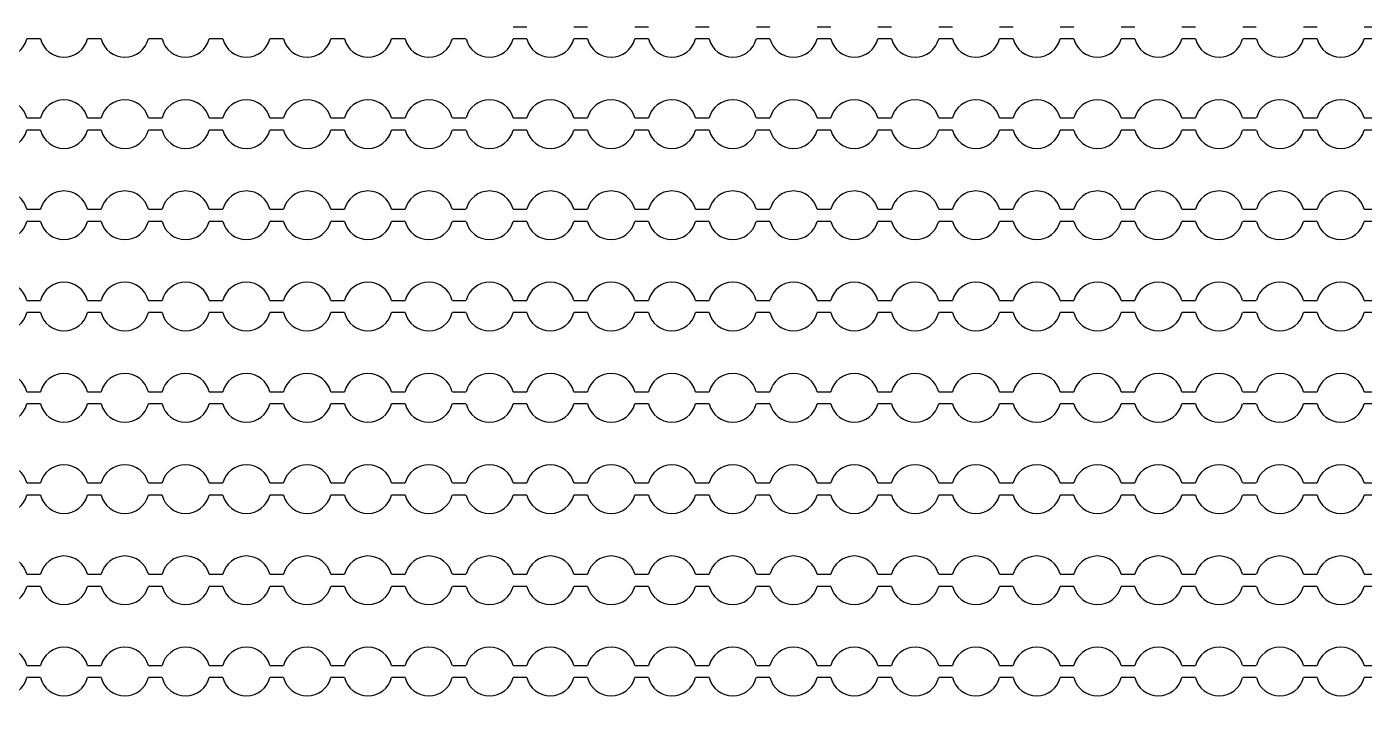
# Model space of a CAD drawing. Extents: x 4056 to 105656, y 4120 to 105720.
# Drawn here: x 33314 to 34414, y 28290 to 28858 of the extents above; entities that cross this region are included whole.
import ezdxf

# ---------------------------------------------------------------- set-up
doc = ezdxf.new("R2010")
doc.units = 13
doc.header["$MEASUREMENT"] = 0
doc.layers.add('Main Layer', color=7, linetype='Continuous', lineweight=0)

msp = doc.modelspace()

# ---------------------------------------------------------------- linework, layer by layer
for p, q in [((33713.9, 28858), (33725.1, 28858)), ((33763.9, 28858), (33775.1, 28858)), ((33813.9, 28858), (33825.1, 28858)), ((33863.9, 28858), (33875.1, 28858)), ((33913.9, 28858), (33925.1, 28858)), ((33963.9, 28858), (33975.1, 28858)), ((34013.9, 28858), (34025.1, 28858)), ((34063.9, 28858), (34075.1, 28858)), ((34113.9, 28858), (34125.1, 28858)), ((34163.9, 28858), (34175.1, 28858)), ((34213.9, 28858), (34225.1, 28858)), ((34263.9, 28858), (34275.1, 28858)), ((34313.9, 28858), (34325.1, 28858)), ((34363.9, 28858), (34375.1, 28858)), ((34413.9, 28858), (34425.1, 28858)), ((33325.1, 28848), (33313.9, 28848)), ((33375.1, 28848), (33363.9, 28848)), ((33425.1, 28848), (33413.9, 28848)), ((33475.1, 28848), (33463.9, 28848)), ((33525.1, 28848), (33513.9, 28848)), ((33575.1, 28848), (33563.9, 28848)), ((33625.1, 28848), (33613.9, 28848)), ((33675.1, 28848), (33663.9, 28848)), ((33725.1, 28848), (33713.9, 28848)), ((33775.1, 28848), (33763.9, 28848)), ((33825.1, 28848), (33813.9, 28848)), ((33875.1, 28848), (33863.9, 28848)), ((33925.1, 28848), (33913.9, 28848)), ((33975.1, 28848), (33963.9, 28848)), ((34025.1, 28848), (34013.9, 28848)), ((34075.1, 28848), (34063.9, 28848)), ((34125.1, 28848), (34113.9, 28848)), ((34175.1, 28848), (34163.9, 28848)), ((34225.1, 28848), (34213.9, 28848)), ((34275.1, 28848), (34263.9, 28848)), ((34325.1, 28848), (34313.9, 28848)), ((34375.1, 28848), (34363.9, 28848)), ((34425.1, 28848), (34413.9, 28848)), ((33313.9, 28783), (33325.1, 28783)), ((33363.9, 28783), (33375.1, 28783)), ((33413.9, 28783), (33425.1, 28783)), ((33463.9, 28783), (33475.1, 28783)), ((33513.9, 28783), (33525.1, 28783)), ((33563.9, 28783), (33575.1, 28783)), ((33613.9, 28783), (33625.1, 28783)), ((33663.9, 28783), (33675.1, 28783)), ((33713.9, 28783), (33725.1, 28783)), ((33763.9, 28783), (33775.1, 28783)), ((33813.9, 28783), (33825.1, 28783)), ((33863.9, 28783), (33875.1, 28783)), ((33913.9, 28783), (33925.1, 28783)), ((33963.9, 28783), (33975.1, 28783)), ((34013.9, 28783), (34025.1, 28783)), ((34063.9, 28783), (34075.1, 28783)), ((34113.9, 28783), (34125.1, 28783)), ((34163.9, 28783), (34175.1, 28783)), ((34213.9, 28783), (34225.1, 28783)), ((34263.9, 28783), (34275.1, 28783)), ((34313.9, 28783), (34325.1, 28783)), ((34363.9, 28783), (34375.1, 28783)), ((34413.9, 28783), (34425.1, 28783)), ((33325.1, 28773), (33313.9, 28773)), ((33375.1, 28773), (33363.9, 28773)), ((33425.1, 28773), (33413.9, 28773)), ((33475.1, 28773), (33463.9, 28773)), ((33525.1, 28773), (33513.9, 28773)), ((33575.1, 28773), (33563.9, 28773)), ((33625.1, 28773), (33613.9, 28773)), ((33675.1, 28773), (33663.9, 28773)), ((33725.1, 28773), (33713.9, 28773)), ((33775.1, 28773), (33763.9, 28773)), ((33825.1, 28773), (33813.9, 28773)), ((33875.1, 28773), (33863.9, 28773)), ((33925.1, 28773), (33913.9, 28773)), ((33975.1, 28773), (33963.9, 28773)), ((34025.1, 28773), (34013.9, 28773)), ((34075.1, 28773), (34063.9, 28773)), ((34125.1, 28773), (34113.9, 28773)), ((34175.1, 28773), (34163.9, 28773)), ((34225.1, 28773), (34213.9, 28773)), ((34275.1, 28773), (34263.9, 28773)), ((34325.1, 28773), (34313.9, 28773)), ((34375.1, 28773), (34363.9, 28773)), ((34425.1, 28773), (34413.9, 28773)), ((33313.9, 28708), (33325.1, 28708)), ((33363.9, 28708), (33375.1, 28708)), ((33413.9, 28708), (33425.1, 28708)), ((33463.9, 28708), (33475.1, 28708)), ((33513.9, 28708), (33525.1, 28708)), ((33563.9, 28708), (33575.1, 28708)), ((33613.9, 28708), (33625.1, 28708)), ((33663.9, 28708), (33675.1, 28708)), ((33713.9, 28708), (33725.1, 28708)), ((33763.9, 28708), (33775.1, 28708)), ((33813.9, 28708), (33825.1, 28708)), ((33863.9, 28708), (33875.1, 28708)), ((33913.9, 28708), (33925.1, 28708)), ((33963.9, 28708), (33975.1, 28708)), ((34013.9, 28708), (34025.1, 28708)), ((34063.9, 28708), (34075.1, 28708)), ((34113.9, 28708), (34125.1, 28708)), ((34163.9, 28708), (34175.1, 28708)), ((34213.9, 28708), (34225.1, 28708)), ((34263.9, 28708), (34275.1, 28708)), ((34313.9, 28708), (34325.1, 28708)), ((34363.9, 28708), (34375.1, 28708)), ((34413.9, 28708), (34425.1, 28708)), ((33325.1, 28698), (33313.9, 28698)), ((33375.1, 28698), (33363.9, 28698)), ((33425.1, 28698), (33413.9, 28698)), ((33475.1, 28698), (33463.9, 28698)), ((33525.1, 28698), (33513.9, 28698)), ((33575.1, 28698), (33563.9, 28698)), ((33625.1, 28698), (33613.9, 28698)), ((33675.1, 28698), (33663.9, 28698)), ((33725.1, 28698), (33713.9, 28698)), ((33775.1, 28698), (33763.9, 28698)), ((33825.1, 28698), (33813.9, 28698)), ((33875.1, 28698), (33863.9, 28698)), ((33925.1, 28698), (33913.9, 28698)), ((33975.1, 28698), (33963.9, 28698)), ((34025.1, 28698), (34013.9, 28698)), ((34075.1, 28698), (34063.9, 28698)), ((34125.1, 28698), (34113.9, 28698)), ((34175.1, 28698), (34163.9, 28698)), ((34225.1, 28698), (34213.9, 28698)), ((34275.1, 28698), (34263.9, 28698)), ((34325.1, 28698), (34313.9, 28698)), ((34375.1, 28698), (34363.9, 28698)), ((34425.1, 28698), (34413.9, 28698)), ((33313.9, 28633), (33325.1, 28633)), ((33325.1, 28623), (33313.9, 28623)), ((33363.9, 28633), (33375.1, 28633)), ((33375.1, 28623), (33363.9, 28623)), ((33413.9, 28633), (33425.1, 28633)), ((33425.1, 28623), (33413.9, 28623)), ((33463.9, 28633), (33475.1, 28633)), ((33475.1, 28623), (33463.9, 28623)), ((33513.9, 28633), (33525.1, 28633)), ((33525.1, 28623), (33513.9, 28623)), ((33563.9, 28633), (33575.1, 28633)), ((33575.1, 28623), (33563.9, 28623)), ((33613.9, 28633), (33625.1, 28633)), ((33625.1, 28623), (33613.9, 28623)), ((33663.9, 28633), (33675.1, 28633)), ((33675.1, 28623), (33663.9, 28623)), ((33713.9, 28633), (33725.1, 28633)), ((33725.1, 28623), (33713.9, 28623)), ((33763.9, 28633), (33775.1, 28633)), ((33775.1, 28623), (33763.9, 28623)), ((33813.9, 28633), (33825.1, 28633)), ((33825.1, 28623), (33813.9, 28623)), ((33863.9, 28633), (33875.1, 28633)), ((33875.1, 28623), (33863.9, 28623)), ((33913.9, 28633), (33925.1, 28633)), ((33925.1, 28623), (33913.9, 28623)), ((33963.9, 28633), (33975.1, 28633)), ((33975.1, 28623), (33963.9, 28623)), ((34013.9, 28633), (34025.1, 28633)), ((34025.1, 28623), (34013.9, 28623)), ((34063.9, 28633), (34075.1, 28633)), ((34075.1, 28623), (34063.9, 28623)), ((34113.9, 28633), (34125.1, 28633)), ((34125.1, 28623), (34113.9, 28623)), ((34163.9, 28633), (34175.1, 28633)), ((34175.1, 28623), (34163.9, 28623)), ((34213.9, 28633), (34225.1, 28633)), ((34225.1, 28623), (34213.9, 28623)), ((34263.9, 28633), (34275.1, 28633)), ((34275.1, 28623), (34263.9, 28623)), ((34313.9, 28633), (34325.1, 28633)), ((34325.1, 28623), (34313.9, 28623)), ((34363.9, 28633), (34375.1, 28633)), ((34375.1, 28623), (34363.9, 28623)), ((34413.9, 28633), (34425.1, 28633)), ((34425.1, 28623), (34413.9, 28623)), ((33313.9, 28558), (33325.1, 28558)), ((33363.9, 28558), (33375.1, 28558)), ((33413.9, 28558), (33425.1, 28558)), ((33463.9, 28558), (33475.1, 28558)), ((33513.9, 28558), (33525.1, 28558)), ((33563.9, 28558), (33575.1, 28558)), ((33613.9, 28558), (33625.1, 28558)), ((33663.9, 28558), (33675.1, 28558)), ((33713.9, 28558), (33725.1, 28558)), ((33763.9, 28558), (33775.1, 28558)), ((33813.9, 28558), (33825.1, 28558)), ((33863.9, 28558), (33875.1, 28558)), ((33913.9, 28558), (33925.1, 28558)), ((33963.9, 28558), (33975.1, 28558)), ((34013.9, 28558), (34025.1, 28558)), ((34063.9, 28558), (34075.1, 28558)), ((34113.9, 28558), (34125.1, 28558)), ((34163.9, 28558), (34175.1, 28558)), ((34213.9, 28558), (34225.1, 28558)), ((34263.9, 28558), (34275.1, 28558)), ((34313.9, 28558), (34325.1, 28558)), ((34363.9, 28558), (34375.1, 28558)), ((34413.9, 28558), (34425.1, 28558)), ((33325.1, 28548), (33313.9, 28548)), ((33375.1, 28548), (33363.9, 28548)), ((33425.1, 28548), (33413.9, 28548)), ((33475.1, 28548), (33463.9, 28548)), ((33525.1, 28548), (33513.9, 28548)), ((33575.1, 28548), (33563.9, 28548)), ((33625.1, 28548), (33613.9, 28548)), ((33675.1, 28548), (33663.9, 28548)), ((33725.1, 28548), (33713.9, 28548)), ((33775.1, 28548), (33763.9, 28548)), ((33825.1, 28548), (33813.9, 28548)), ((33875.1, 28548), (33863.9, 28548)), ((33925.1, 28548), (33913.9, 28548)), ((33975.1, 28548), (33963.9, 28548)), ((34025.1, 28548), (34013.9, 28548)), ((34075.1, 28548), (34063.9, 28548)), ((34125.1, 28548), (34113.9, 28548)), ((34175.1, 28548), (34163.9, 28548)), ((34225.1, 28548), (34213.9, 28548)), ((34275.1, 28548), (34263.9, 28548)), ((34325.1, 28548), (34313.9, 28548)), ((34375.1, 28548), (34363.9, 28548)), ((34425.1, 28548), (34413.9, 28548)), ((33313.9, 28483), (33325.1, 28483)), ((33363.9, 28483), (33375.1, 28483)), ((33413.9, 28483), (33425.1, 28483)), ((33463.9, 28483), (33475.1, 28483)), ((33513.9, 28483), (33525.1, 28483)), ((33563.9, 28483), (33575.1, 28483)), ((33613.9, 28483), (33625.1, 28483)), ((33663.9, 28483), (33675.1, 28483)), ((33713.9, 28483), (33725.1, 28483)), ((33763.9, 28483), (33775.1, 28483)), ((33813.9, 28483), (33825.1, 28483)), ((33863.9, 28483), (33875.1, 28483)), ((33913.9, 28483), (33925.1, 28483)), ((33963.9, 28483), (33975.1, 28483)), ((34013.9, 28483), (34025.1, 28483)), ((34063.9, 28483), (34075.1, 28483)), ((34113.9, 28483), (34125.1, 28483)), ((34163.9, 28483), (34175.1, 28483)), ((34213.9, 28483), (34225.1, 28483)), ((34263.9, 28483), (34275.1, 28483)), ((34313.9, 28483), (34325.1, 28483)), ((34363.9, 28483), (34375.1, 28483)), ((34413.9, 28483), (34425.1, 28483)), ((33325.1, 28473), (33313.9, 28473)), ((33375.1, 28473), (33363.9, 28473)), ((33425.1, 28473), (33413.9, 28473)), ((33475.1, 28473), (33463.9, 28473)), ((33525.1, 28473), (33513.9, 28473)), ((33575.1, 28473), (33563.9, 28473)), ((33625.1, 28473), (33613.9, 28473)), ((33675.1, 28473), (33663.9, 28473)), ((33725.1, 28473), (33713.9, 28473)), ((33775.1, 28473), (33763.9, 28473)), ((33825.1, 28473), (33813.9, 28473)), ((33875.1, 28473), (33863.9, 28473)), ((33925.1, 28473), (33913.9, 28473)), ((33975.1, 28473), (33963.9, 28473)), ((34025.1, 28473), (34013.9, 28473)), ((34075.1, 28473), (34063.9, 28473)), ((34125.1, 28473), (34113.9, 28473)), ((34175.1, 28473), (34163.9, 28473)), ((34225.1, 28473), (34213.9, 28473)), ((34275.1, 28473), (34263.9, 28473)), ((34325.1, 28473), (34313.9, 28473)), ((34375.1, 28473), (34363.9, 28473)), ((34425.1, 28473), (34413.9, 28473)), ((33313.9, 28408), (33325.1, 28408)), ((33363.9, 28408), (33375.1, 28408)), ((33413.9, 28408), (33425.1, 28408)), ((33463.9, 28408), (33475.1, 28408)), ((33513.9, 28408), (33525.1, 28408)), ((33563.9, 28408), (33575.1, 28408)), ((33613.9, 28408), (33625.1, 28408)), ((33663.9, 28408), (33675.1, 28408)), ((33713.9, 28408), (33725.1, 28408)), ((33763.9, 28408), (33775.1, 28408)), ((33813.9, 28408), (33825.1, 28408)), ((33863.9, 28408), (33875.1, 28408)), ((33913.9, 28408), (33925.1, 28408)), ((33963.9, 28408), (33975.1, 28408)), ((34013.9, 28408), (34025.1, 28408)), ((34063.9, 28408), (34075.1, 28408)), ((34113.9, 28408), (34125.1, 28408)), ((34163.9, 28408), (34175.1, 28408)), ((34213.9, 28408), (34225.1, 28408)), ((34263.9, 28408), (34275.1, 28408)), ((34313.9, 28408), (34325.1, 28408)), ((34363.9, 28408), (34375.1, 28408)), ((34413.9, 28408), (34425.1, 28408)), ((33325.1, 28398), (33313.9, 28398)), ((33375.1, 28398), (33363.9, 28398)), ((33425.1, 28398), (33413.9, 28398)), ((33475.1, 28398), (33463.9, 28398)), ((33525.1, 28398), (33513.9, 28398)), ((33575.1, 28398), (33563.9, 28398)), ((33625.1, 28398), (33613.9, 28398)), ((33675.1, 28398), (33663.9, 28398)), ((33725.1, 28398), (33713.9, 28398)), ((33775.1, 28398), (33763.9, 28398)), ((33825.1, 28398), (33813.9, 28398)), ((33875.1, 28398), (33863.9, 28398)), ((33925.1, 28398), (33913.9, 28398)), ((33975.1, 28398), (33963.9, 28398)), ((34025.1, 28398), (34013.9, 28398)), ((34075.1, 28398), (34063.9, 28398)), ((34125.1, 28398), (34113.9, 28398)), ((34175.1, 28398), (34163.9, 28398)), ((34225.1, 28398), (34213.9, 28398)), ((34275.1, 28398), (34263.9, 28398)), ((34325.1, 28398), (34313.9, 28398)), ((34375.1, 28398), (34363.9, 28398)), ((34425.1, 28398), (34413.9, 28398)), ((33313.9, 28333), (33325.1, 28333)), ((33363.9, 28333), (33375.1, 28333)), ((33413.9, 28333), (33425.1, 28333)), ((33463.9, 28333), (33475.1, 28333)), ((33513.9, 28333), (33525.1, 28333)), ((33563.9, 28333), (33575.1, 28333)), ((33613.9, 28333), (33625.1, 28333)), ((33663.9, 28333), (33675.1, 28333)), ((33713.9, 28333), (33725.1, 28333)), ((33763.9, 28333), (33775.1, 28333)), ((33813.9, 28333), (33825.1, 28333)), ((33863.9, 28333), (33875.1, 28333)), ((33913.9, 28333), (33925.1, 28333)), ((33963.9, 28333), (33975.1, 28333)), ((34013.9, 28333), (34025.1, 28333)), ((34063.9, 28333), (34075.1, 28333)), ((34113.9, 28333), (34125.1, 28333)), ((34163.9, 28333), (34175.1, 28333)), ((34213.9, 28333), (34225.1, 28333)), ((34263.9, 28333), (34275.1, 28333)), ((34313.9, 28333), (34325.1, 28333)), ((34363.9, 28333), (34375.1, 28333)), ((34413.9, 28333), (34425.1, 28333)), ((33325.1, 28323), (33313.9, 28323)), ((33375.1, 28323), (33363.9, 28323)), ((33425.1, 28323), (33413.9, 28323)), ((33475.1, 28323), (33463.9, 28323)), ((33525.1, 28323), (33513.9, 28323)), ((33575.1, 28323), (33563.9, 28323)), ((33625.1, 28323), (33613.9, 28323)), ((33675.1, 28323), (33663.9, 28323)), ((33725.1, 28323), (33713.9, 28323)), ((33775.1, 28323), (33763.9, 28323)), ((33825.1, 28323), (33813.9, 28323)), ((33875.1, 28323), (33863.9, 28323)), ((33925.1, 28323), (33913.9, 28323)), ((33975.1, 28323), (33963.9, 28323)), ((34025.1, 28323), (34013.9, 28323)), ((34075.1, 28323), (34063.9, 28323)), ((34125.1, 28323), (34113.9, 28323)), ((34175.1, 28323), (34163.9, 28323)), ((34225.1, 28323), (34213.9, 28323)), ((34275.1, 28323), (34263.9, 28323)), ((34325.1, 28323), (34313.9, 28323)), ((34375.1, 28323), (34363.9, 28323)), ((34425.1, 28323), (34413.9, 28323))]:
    msp.add_line(p, q)
for centre, start, end in [((33294.5, 28853), 194.4775, 345.5225), ((33344.5, 28853), 194.4775, 345.5225), ((33394.5, 28853), 194.4775, 345.5225), ((33444.5, 28853), 194.4775, 345.5225), ((33494.5, 28853), 194.4775, 345.5225), ((33544.5, 28853), 194.4775, 345.5225), ((33594.5, 28853), 194.4775, 345.5225), ((33644.5, 28853), 194.4775, 345.5225), ((33694.5, 28853), 194.4775, 345.5225), ((33744.5, 28853), 194.4775, 345.5225), ((33794.5, 28853), 194.4775, 345.5225), ((33844.5, 28853), 194.4775, 345.5225), ((33894.5, 28853), 194.4775, 345.5225), ((33944.5, 28853), 194.4775, 345.5225), ((33994.5, 28853), 194.4775, 345.5225), ((34044.5, 28853), 194.4775, 345.5225), ((34094.5, 28853), 194.4775, 345.5225), ((34144.5, 28853), 194.4775, 345.5225), ((34194.5, 28853), 194.4775, 345.5225), ((34244.5, 28853), 194.4775, 345.5225), ((34294.5, 28853), 194.4775, 345.5225), ((34344.5, 28853), 194.4775, 345.5225), ((34394.5, 28853), 194.4775, 345.5225), ((33294.5, 28778), 14.4775, 165.5225), ((33344.5, 28778), 14.4775, 165.5225), ((33394.5, 28778), 14.4775, 165.5225), ((33444.5, 28778), 14.4775, 165.5225), ((33494.5, 28778), 14.4775, 165.5225), ((33544.5, 28778), 14.4775, 165.5225), ((33594.5, 28778), 14.4775, 165.5225), ((33644.5, 28778), 14.4775, 165.5225), ((33694.5, 28778), 14.4775, 165.5225), ((33744.5, 28778), 14.4775, 165.5225), ((33794.5, 28778), 14.4775, 165.5225), ((33844.5, 28778), 14.4775, 165.5225), ((33894.5, 28778), 14.4775, 165.5225), ((33944.5, 28778), 14.4775, 165.5225), ((33994.5, 28778), 14.4775, 165.5225), ((34044.5, 28778), 14.4775, 165.5225), ((34094.5, 28778), 14.4775, 165.5225), ((34144.5, 28778), 14.4775, 165.5225), ((34194.5, 28778), 14.4775, 165.5225), ((34244.5, 28778), 14.4775, 165.5225), ((34294.5, 28778), 14.4775, 165.5225), ((34344.5, 28778), 14.4775, 165.5225), ((34394.5, 28778), 14.4775, 165.5225), ((33294.5, 28778), 194.4775, 345.5225), ((33344.5, 28778), 194.4775, 345.5225), ((33394.5, 28778), 194.4775, 345.5225), ((33444.5, 28778), 194.4775, 345.5225), ((33494.5, 28778), 194.4775, 345.5225), ((33544.5, 28778), 194.4775, 345.5225), ((33594.5, 28778), 194.4775, 345.5225), ((33644.5, 28778), 194.4775, 345.5225), ((33694.5, 28778), 194.4775, 345.5225), ((33744.5, 28778), 194.4775, 345.5225), ((33794.5, 28778), 194.4775, 345.5225), ((33844.5, 28778), 194.4775, 345.5225), ((33894.5, 28778), 194.4775, 345.5225), ((33944.5, 28778), 194.4775, 345.5225), ((33994.5, 28778), 194.4775, 345.5225), ((34044.5, 28778), 194.4775, 345.5225), ((34094.5, 28778), 194.4775, 345.5225), ((34144.5, 28778), 194.4775, 345.5225), ((34194.5, 28778), 194.4775, 345.5225), ((34244.5, 28778), 194.4775, 345.5225), ((34294.5, 28778), 194.4775, 345.5225), ((34344.5, 28778), 194.4775, 345.5225), ((34394.5, 28778), 194.4775, 345.5225), ((33294.5, 28703), 14.4775, 165.5225), ((33344.5, 28703), 14.4775, 165.5225), ((33394.5, 28703), 14.4775, 165.5225), ((33444.5, 28703), 14.4775, 165.5225), ((33494.5, 28703), 14.4775, 165.5225), ((33544.5, 28703), 14.4775, 165.5225), ((33594.5, 28703), 14.4775, 165.5225), ((33644.5, 28703), 14.4775, 165.5225), ((33694.5, 28703), 14.4775, 165.5225), ((33744.5, 28703), 14.4775, 165.5225), ((33794.5, 28703), 14.4775, 165.5225), ((33844.5, 28703), 14.4775, 165.5225), ((33894.5, 28703), 14.4775, 165.5225), ((33944.5, 28703), 14.4775, 165.5225), ((33994.5, 28703), 14.4775, 165.5225), ((34044.5, 28703), 14.4775, 165.5225), ((34094.5, 28703), 14.4775, 165.5225), ((34144.5, 28703), 14.4775, 165.5225), ((34194.5, 28703), 14.4775, 165.5225), ((34244.5, 28703), 14.4775, 165.5225), ((34294.5, 28703), 14.4775, 165.5225), ((34344.5, 28703), 14.4775, 165.5225), ((34394.5, 28703), 14.4775, 165.5225), ((33294.5, 28703), 194.4775, 345.5225), ((33344.5, 28703), 194.4775, 345.5225), ((33394.5, 28703), 194.4775, 345.5225), ((33444.5, 28703), 194.4775, 345.5225), ((33494.5, 28703), 194.4775, 345.5225), ((33544.5, 28703), 194.4775, 345.5225), ((33594.5, 28703), 194.4775, 345.5225), ((33644.5, 28703), 194.4775, 345.5225), ((33694.5, 28703), 194.4775, 345.5225), ((33744.5, 28703), 194.4775, 345.5225), ((33794.5, 28703), 194.4775, 345.5225), ((33844.5, 28703), 194.4775, 345.5225), ((33894.5, 28703), 194.4775, 345.5225), ((33944.5, 28703), 194.4775, 345.5225), ((33994.5, 28703), 194.4775, 345.5225), ((34044.5, 28703), 194.4775, 345.5225), ((34094.5, 28703), 194.4775, 345.5225), ((34144.5, 28703), 194.4775, 345.5225), ((34194.5, 28703), 194.4775, 345.5225), ((34244.5, 28703), 194.4775, 345.5225), ((34294.5, 28703), 194.4775, 345.5225), ((34344.5, 28703), 194.4775, 345.5225), ((34394.5, 28703), 194.4775, 345.5225), ((33294.5, 28628), 14.4775, 165.5225), ((33344.5, 28628), 14.4775, 165.5225), ((33394.5, 28628), 14.4775, 165.5225), ((33444.5, 28628), 14.4775, 165.5225), ((33494.5, 28628), 14.4775, 165.5225), ((33544.5, 28628), 14.4775, 165.5225), ((33594.5, 28628), 14.4775, 165.5225), ((33644.5, 28628), 14.4775, 165.5225), ((33694.5, 28628), 14.4775, 165.5225), ((33744.5, 28628), 14.4775, 165.5225), ((33794.5, 28628), 14.4775, 165.5225), ((33844.5, 28628), 14.4775, 165.5225), ((33894.5, 28628), 14.4775, 165.5225), ((33944.5, 28628), 14.4775, 165.5225), ((33994.5, 28628), 14.4775, 165.5225), ((34044.5, 28628), 14.4775, 165.5225), ((34094.5, 28628), 14.4775, 165.5225), ((34144.5, 28628), 14.4775, 165.5225), ((34194.5, 28628), 14.4775, 165.5225), ((34244.5, 28628), 14.4775, 165.5225), ((34294.5, 28628), 14.4775, 165.5225), ((34344.5, 28628), 14.4775, 165.5225), ((34394.5, 28628), 14.4775, 165.5225), ((33294.5, 28628), 194.4775, 345.5225), ((33344.5, 28628), 194.4775, 345.5225), ((33394.5, 28628), 194.4775, 345.5225), ((33444.5, 28628), 194.4775, 345.5225), ((33494.5, 28628), 194.4775, 345.5225), ((33544.5, 28628), 194.4775, 345.5225), ((33594.5, 28628), 194.4775, 345.5225), ((33644.5, 28628), 194.4775, 345.5225), ((33694.5, 28628), 194.4775, 345.5225), ((33744.5, 28628), 194.4775, 345.5225), ((33794.5, 28628), 194.4775, 345.5225), ((33844.5, 28628), 194.4775, 345.5225), ((33894.5, 28628), 194.4775, 345.5225), ((33944.5, 28628), 194.4775, 345.5225), ((33994.5, 28628), 194.4775, 345.5225), ((34044.5, 28628), 194.4775, 345.5225), ((34094.5, 28628), 194.4775, 345.5225), ((34144.5, 28628), 194.4775, 345.5225), ((34194.5, 28628), 194.4775, 345.5225), ((34244.5, 28628), 194.4775, 345.5225), ((34294.5, 28628), 194.4775, 345.5225), ((34344.5, 28628), 194.4775, 345.5225), ((34394.5, 28628), 194.4775, 345.5225), ((33294.5, 28553), 14.4775, 165.5225), ((33344.5, 28553), 14.4775, 165.5225), ((33394.5, 28553), 14.4775, 165.5225), ((33444.5, 28553), 14.4775, 165.5225), ((33494.5, 28553), 14.4775, 165.5225), ((33544.5, 28553), 14.4775, 165.5225), ((33594.5, 28553), 14.4775, 165.5225), ((33644.5, 28553), 14.4775, 165.5225), ((33694.5, 28553), 14.4775, 165.5225), ((33744.5, 28553), 14.4775, 165.5225), ((33794.5, 28553), 14.4775, 165.5225), ((33844.5, 28553), 14.4775, 165.5225), ((33894.5, 28553), 14.4775, 165.5225), ((33944.5, 28553), 14.4775, 165.5225), ((33994.5, 28553), 14.4775, 165.5225), ((34044.5, 28553), 14.4775, 165.5225), ((34094.5, 28553), 14.4775, 165.5225), ((34144.5, 28553), 14.4775, 165.5225), ((34194.5, 28553), 14.4775, 165.5225), ((34244.5, 28553), 14.4775, 165.5225), ((34294.5, 28553), 14.4775, 165.5225), ((34344.5, 28553), 14.4775, 165.5225), ((34394.5, 28553), 14.4775, 165.5225), ((33294.5, 28553), 194.4775, 345.5225), ((33344.5, 28553), 194.4775, 345.5225), ((33394.5, 28553), 194.4775, 345.5225), ((33444.5, 28553), 194.4775, 345.5225), ((33494.5, 28553), 194.4775, 345.5225), ((33544.5, 28553), 194.4775, 345.5225), ((33594.5, 28553), 194.4775, 345.5225), ((33644.5, 28553), 194.4775, 345.5225), ((33694.5, 28553), 194.4775, 345.5225), ((33744.5, 28553), 194.4775, 345.5225), ((33794.5, 28553), 194.4775, 345.5225), ((33844.5, 28553), 194.4775, 345.5225), ((33894.5, 28553), 194.4775, 345.5225), ((33944.5, 28553), 194.4775, 345.5225), ((33994.5, 28553), 194.4775, 345.5225), ((34044.5, 28553), 194.4775, 345.5225), ((34094.5, 28553), 194.4775, 345.5225), ((34144.5, 28553), 194.4775, 345.5225), ((34194.5, 28553), 194.4775, 345.5225), ((34244.5, 28553), 194.4775, 345.5225), ((34294.5, 28553), 194.4775, 345.5225), ((34344.5, 28553), 194.4775, 345.5225), ((34394.5, 28553), 194.4775, 345.5225), ((33294.5, 28478), 14.4775, 165.5225), ((33344.5, 28478), 14.4775, 165.5225), ((33394.5, 28478), 14.4775, 165.5225), ((33444.5, 28478), 14.4775, 165.5225), ((33494.5, 28478), 14.4775, 165.5225), ((33544.5, 28478), 14.4775, 165.5225), ((33594.5, 28478), 14.4775, 165.5225), ((33644.5, 28478), 14.4775, 165.5225), ((33694.5, 28478), 14.4775, 165.5225), ((33744.5, 28478), 14.4775, 165.5225), ((33794.5, 28478), 14.4775, 165.5225), ((33844.5, 28478), 14.4775, 165.5225), ((33894.5, 28478), 14.4775, 165.5225), ((33944.5, 28478), 14.4775, 165.5225), ((33994.5, 28478), 14.4775, 165.5225), ((34044.5, 28478), 14.4775, 165.5225), ((34094.5, 28478), 14.4775, 165.5225), ((34144.5, 28478), 14.4775, 165.5225), ((34194.5, 28478), 14.4775, 165.5225), ((34244.5, 28478), 14.4775, 165.5225), ((34294.5, 28478), 14.4775, 165.5225), ((34344.5, 28478), 14.4775, 165.5225), ((34394.5, 28478), 14.4775, 165.5225), ((33294.5, 28478), 194.4775, 345.5225), ((33344.5, 28478), 194.4775, 345.5225), ((33394.5, 28478), 194.4775, 345.5225), ((33444.5, 28478), 194.4775, 345.5225), ((33494.5, 28478), 194.4775, 345.5225), ((33544.5, 28478), 194.4775, 345.5225), ((33594.5, 28478), 194.4775, 345.5225), ((33644.5, 28478), 194.4775, 345.5225), ((33694.5, 28478), 194.4775, 345.5225), ((33744.5, 28478), 194.4775, 345.5225), ((33794.5, 28478), 194.4775, 345.5225), ((33844.5, 28478), 194.4775, 345.5225), ((33894.5, 28478), 194.4775, 345.5225), ((33944.5, 28478), 194.4775, 345.5225), ((33994.5, 28478), 194.4775, 345.5225), ((34044.5, 28478), 194.4775, 345.5225), ((34094.5, 28478), 194.4775, 345.5225), ((34144.5, 28478), 194.4775, 345.5225), ((34194.5, 28478), 194.4775, 345.5225), ((34244.5, 28478), 194.4775, 345.5225), ((34294.5, 28478), 194.4775, 345.5225), ((34344.5, 28478), 194.4775, 345.5225), ((34394.5, 28478), 194.4775, 345.5225), ((33294.5, 28403), 14.4775, 165.5225), ((33344.5, 28403), 14.4775, 165.5225), ((33394.5, 28403), 14.4775, 165.5225), ((33444.5, 28403), 14.4775, 165.5225), ((33494.5, 28403), 14.4775, 165.5225), ((33544.5, 28403), 14.4775, 165.5225), ((33594.5, 28403), 14.4775, 165.5225), ((33644.5, 28403), 14.4775, 165.5225), ((33694.5, 28403), 14.4775, 165.5225), ((33744.5, 28403), 14.4775, 165.5225), ((33794.5, 28403), 14.4775, 165.5225), ((33844.5, 28403), 14.4775, 165.5225), ((33894.5, 28403), 14.4775, 165.5225), ((33944.5, 28403), 14.4775, 165.5225), ((33994.5, 28403), 14.4775, 165.5225), ((34044.5, 28403), 14.4775, 165.5225), ((34094.5, 28403), 14.4775, 165.5225), ((34144.5, 28403), 14.4775, 165.5225), ((34194.5, 28403), 14.4775, 165.5225), ((34244.5, 28403), 14.4775, 165.5225), ((34294.5, 28403), 14.4775, 165.5225), ((34344.5, 28403), 14.4775, 165.5225), ((34394.5, 28403), 14.4775, 165.5225), ((33294.5, 28403), 194.4775, 345.5225), ((33344.5, 28403), 194.4775, 345.5225), ((33394.5, 28403), 194.4775, 345.5225), ((33444.5, 28403), 194.4775, 345.5225), ((33494.5, 28403), 194.4775, 345.5225), ((33544.5, 28403), 194.4775, 345.5225), ((33594.5, 28403), 194.4775, 345.5225), ((33644.5, 28403), 194.4775, 345.5225), ((33694.5, 28403), 194.4775, 345.5225), ((33744.5, 28403), 194.4775, 345.5225), ((33794.5, 28403), 194.4775, 345.5225), ((33844.5, 28403), 194.4775, 345.5225), ((33894.5, 28403), 194.4775, 345.5225), ((33944.5, 28403), 194.4775, 345.5225), ((33994.5, 28403), 194.4775, 345.5225), ((34044.5, 28403), 194.4775, 345.5225), ((34094.5, 28403), 194.4775, 345.5225), ((34144.5, 28403), 194.4775, 345.5225), ((34194.5, 28403), 194.4775, 345.5225), ((34244.5, 28403), 194.4775, 345.5225), ((34294.5, 28403), 194.4775, 345.5225), ((34344.5, 28403), 194.4775, 345.5225), ((34394.5, 28403), 194.4775, 345.5225), ((33294.5, 28328), 14.4775, 165.5225), ((33344.5, 28328), 14.4775, 165.5225), ((33394.5, 28328), 14.4775, 165.5225), ((33444.5, 28328), 14.4775, 165.5225), ((33494.5, 28328), 14.4775, 165.5225), ((33544.5, 28328), 14.4775, 165.5225), ((33594.5, 28328), 14.4775, 165.5225), ((33644.5, 28328), 14.4775, 165.5225), ((33694.5, 28328), 14.4775, 165.5225), ((33744.5, 28328), 14.4775, 165.5225), ((33794.5, 28328), 14.4775, 165.5225), ((33844.5, 28328), 14.4775, 165.5225), ((33894.5, 28328), 14.4775, 165.5225), ((33944.5, 28328), 14.4775, 165.5225), ((33994.5, 28328), 14.4775, 165.5225), ((34044.5, 28328), 14.4775, 165.5225), ((34094.5, 28328), 14.4775, 165.5225), ((34144.5, 28328), 14.4775, 165.5225), ((34194.5, 28328), 14.4775, 165.5225), ((34244.5, 28328), 14.4775, 165.5225), ((34294.5, 28328), 14.4775, 165.5225), ((34344.5, 28328), 14.4775, 165.5225), ((34394.5, 28328), 14.4775, 165.5225), ((33294.5, 28328), 194.4775, 345.5225), ((33344.5, 28328), 194.4775, 345.5225), ((33394.5, 28328), 194.4775, 345.5225), ((33444.5, 28328), 194.4775, 345.5225), ((33494.5, 28328), 194.4775, 345.5225), ((33544.5, 28328), 194.4775, 345.5225), ((33594.5, 28328), 194.4775, 345.5225), ((33644.5, 28328), 194.4775, 345.5225), ((33694.5, 28328), 194.4775, 345.5225), ((33744.5, 28328), 194.4775, 345.5225), ((33794.5, 28328), 194.4775, 345.5225), ((33844.5, 28328), 194.4775, 345.5225), ((33894.5, 28328), 194.4775, 345.5225), ((33944.5, 28328), 194.4775, 345.5225), ((33994.5, 28328), 194.4775, 345.5225), ((34044.5, 28328), 194.4775, 345.5225), ((34094.5, 28328), 194.4775, 345.5225), ((34144.5, 28328), 194.4775, 345.5225), ((34194.5, 28328), 194.4775, 345.5225), ((34244.5, 28328), 194.4775, 345.5225), ((34294.5, 28328), 194.4775, 345.5225), ((34344.5, 28328), 194.4775, 345.5225), ((34394.5, 28328), 194.4775, 345.5225)]:
    msp.add_arc(centre, 20, start, end)
at = {"layer": 'Main Layer'}
msp.add_circle((54856, 54920.5), 50800, dxfattribs=at)

doc.saveas('drawing.dxf')
